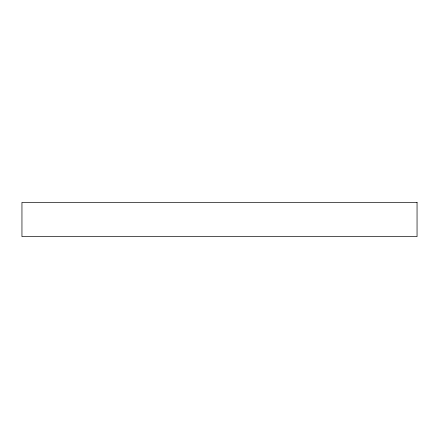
<?xml version="1.0" encoding="UTF-8"?>
<svg xmlns="http://www.w3.org/2000/svg" width="439" height="439" viewBox="0 0 439 439"><rect width="100%" height="100%" fill="white"/><g stroke="black" fill="none" stroke-linecap="round" stroke-linejoin="round"><path stroke-width="0.66" d="M417.05 202.379L21.95 202.379L21.95 236.621L417.05 236.621L417.05 202.379"/></g></svg>
